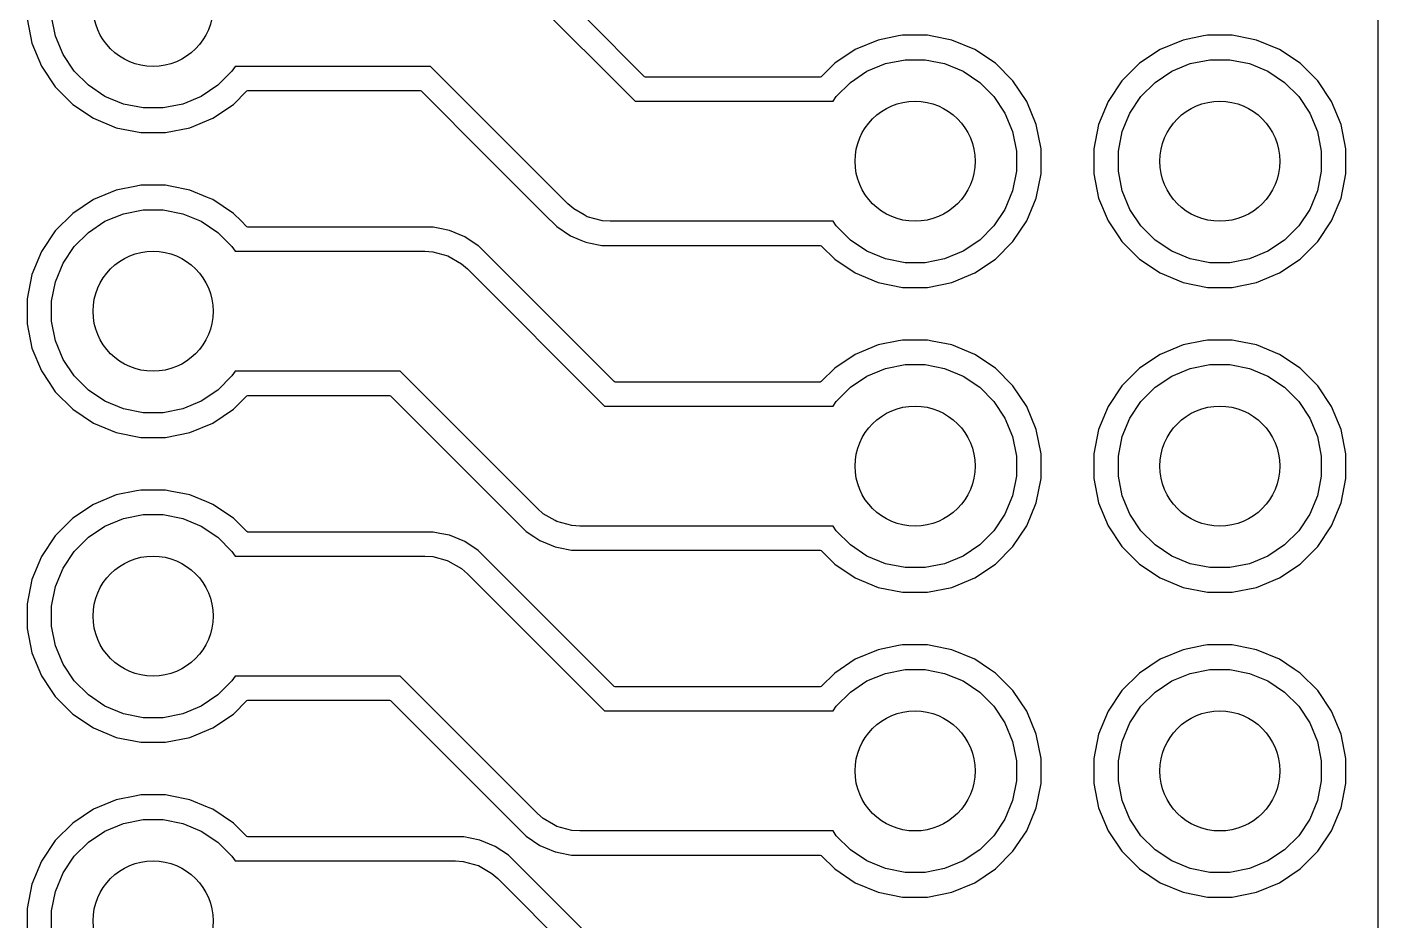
# Model space of a CAD drawing. Extents: x 1.77 to 4.61, y -4.15 to -1.95.
# Drawn here: x 4.1686 to 4.6119, y -3.0492 to -2.756 of the extents above; entities that cross this region are included whole.
import ezdxf

# ---------------------------------------------------------------- set-up
doc = ezdxf.new("R2010")
doc.units = 0
doc.header["$MEASUREMENT"] = 0
doc.layers.add('BLACK', color=7, linetype='CONTINUOUS')

msp = doc.modelspace()

# ---------------------------------------------------------------- linework, layer by layer
at = {"layer": 'BLACK', "linetype": 'CONTINUOUS'}
for p, q in [((4.61189, -1.95045), (4.61189, -4.14955)), ((4.32313, -2.73529), (4.36815, -2.78031)), ((4.17798, -2.75893), (4.1767, -2.75249)), ((4.16864, -2.75329), (4.17023, -2.76128)), ((4.37129, -2.77229), (4.35229, -2.75329)), ((4.17023, -2.76128), (4.17023, -2.76128)), ((4.17023, -2.76128), (4.17335, -2.7688)), ((4.18049, -2.76499), (4.17798, -2.75893)), ((4.44794, -2.76023), (4.44041, -2.76335)), ((4.45461, -2.7589), (4.44794, -2.76023)), ((4.44794, -2.76023), (4.44794, -2.76023)), ((4.45593, -2.75864), (4.45461, -2.7589)), ((4.46407, -2.75864), (4.45593, -2.75864)), ((4.46565, -2.75896), (4.46407, -2.75864)), ((4.47206, -2.76023), (4.46565, -2.75896)), ((4.47959, -2.76335), (4.47206, -2.76023)), ((4.47206, -2.76023), (4.47206, -2.76023)), ((4.54794, -2.76023), (4.54041, -2.76335)), ((4.55461, -2.7589), (4.54794, -2.76023)), ((4.54794, -2.76023), (4.54794, -2.76023)), ((4.55593, -2.75864), (4.55461, -2.7589)), ((4.56407, -2.75864), (4.55593, -2.75864)), ((4.56565, -2.75896), (4.56407, -2.75864)), ((4.57206, -2.76023), (4.56565, -2.75896)), ((4.57959, -2.76335), (4.57206, -2.76023)), ((4.57206, -2.76023), (4.57206, -2.76023)), ((4.18413, -2.77044), (4.18049, -2.76499)), ((4.44041, -2.76335), (4.43364, -2.76787)), ((4.48636, -2.76787), (4.47959, -2.76335)), ((4.54041, -2.76335), (4.53364, -2.76787)), ((4.58636, -2.76787), (4.57959, -2.76335)), ((4.17335, -2.7688), (4.17787, -2.77558)), ((4.2369, -2.7689), (4.23587, -2.77044)), ((4.30106, -2.7689), (4.2369, -2.7689)), ((4.34608, -2.81392), (4.30106, -2.7689)), ((4.43364, -2.76787), (4.42922, -2.77229)), ((4.44422, -2.77049), (4.45029, -2.76798)), ((4.45029, -2.76798), (4.45672, -2.7667)), ((4.45672, -2.7667), (4.46328, -2.7667)), ((4.46328, -2.7667), (4.46971, -2.76798)), ((4.46971, -2.76798), (4.47578, -2.77049)), ((4.49213, -2.77364), (4.48636, -2.76787)), ((4.48636, -2.76787), (4.48636, -2.76787)), ((4.53364, -2.76787), (4.52787, -2.77364)), ((4.54422, -2.77049), (4.55029, -2.76798)), ((4.55029, -2.76798), (4.55672, -2.7667)), ((4.55672, -2.7667), (4.56328, -2.7667)), ((4.56328, -2.7667), (4.56971, -2.76798)), ((4.56971, -2.76798), (4.57578, -2.77049)), ((4.59213, -2.77364), (4.58636, -2.76787)), ((4.58636, -2.76787), (4.58636, -2.76787)), ((4.18877, -2.77508), (4.18413, -2.77044)), ((4.23587, -2.77044), (4.23123, -2.77508)), ((4.37161, -2.77242), (4.37129, -2.77229)), ((4.4289, -2.77242), (4.37161, -2.77242)), ((4.42922, -2.77229), (4.4289, -2.77242)), ((4.43413, -2.77877), (4.43877, -2.77413)), ((4.43877, -2.77413), (4.44422, -2.77049)), ((4.47578, -2.77049), (4.48123, -2.77413)), ((4.48123, -2.77413), (4.48587, -2.77877)), ((4.49665, -2.78041), (4.49213, -2.77364)), ((4.52787, -2.77364), (4.52335, -2.78041)), ((4.53413, -2.77877), (4.53877, -2.77413)), ((4.53877, -2.77413), (4.54422, -2.77049)), ((4.57578, -2.77049), (4.58123, -2.77413)), ((4.58123, -2.77413), (4.58587, -2.77877)), ((4.59665, -2.78041), (4.59213, -2.77364)), ((4.17787, -2.77558), (4.17787, -2.77558)), ((4.17787, -2.77558), (4.18364, -2.78134)), ((4.19422, -2.77873), (4.18877, -2.77508)), ((4.20029, -2.78124), (4.19422, -2.77873)), ((4.22578, -2.77873), (4.21971, -2.78124)), ((4.23123, -2.77508), (4.22578, -2.77873)), ((4.23636, -2.78134), (4.24078, -2.77692)), ((4.24078, -2.77692), (4.2411, -2.77679)), ((4.2411, -2.77679), (4.2976, -2.77679)), ((4.2976, -2.77679), (4.29792, -2.77692)), ((4.29792, -2.77692), (4.31964, -2.79864)), ((4.4331, -2.78031), (4.43413, -2.77877)), ((4.48587, -2.77877), (4.48951, -2.78422)), ((4.53049, -2.78422), (4.53413, -2.77877)), ((4.58587, -2.77877), (4.58951, -2.78422)), ((4.18364, -2.78134), (4.19041, -2.78586)), ((4.20672, -2.78252), (4.20029, -2.78124)), ((4.21328, -2.78252), (4.20672, -2.78252)), ((4.21971, -2.78124), (4.21328, -2.78252)), ((4.22959, -2.78586), (4.23636, -2.78134)), ((4.36815, -2.78031), (4.4331, -2.78031)), ((4.49977, -2.78794), (4.49665, -2.78041)), ((4.52335, -2.78041), (4.52023, -2.78794)), ((4.59977, -2.78794), (4.59665, -2.78041)), ((4.19041, -2.78586), (4.19794, -2.78898)), ((4.22206, -2.78898), (4.22959, -2.78586)), ((4.48951, -2.78422), (4.49202, -2.79029)), ((4.50136, -2.79593), (4.49977, -2.78794)), ((4.52023, -2.78794), (4.51864, -2.79593)), ((4.52023, -2.78794), (4.52023, -2.78794)), ((4.52798, -2.79029), (4.53049, -2.78422)), ((4.58951, -2.78422), (4.59202, -2.79029)), ((4.60136, -2.79593), (4.59977, -2.78794)), ((4.19794, -2.78898), (4.20593, -2.79057)), ((4.20593, -2.79057), (4.20593, -2.79057)), ((4.20593, -2.79057), (4.21407, -2.79057)), ((4.21407, -2.79057), (4.22206, -2.78898)), ((4.21407, -2.79057), (4.21407, -2.79057)), ((4.49202, -2.79029), (4.4933, -2.79672)), ((4.5267, -2.79672), (4.52798, -2.79029)), ((4.59202, -2.79029), (4.5933, -2.79672)), ((4.4933, -2.79672), (4.4933, -2.80328)), ((4.50136, -2.80407), (4.50136, -2.79593)), ((4.51864, -2.79593), (4.51864, -2.80407)), ((4.5267, -2.80328), (4.5267, -2.79672)), ((4.5933, -2.79672), (4.5933, -2.80328)), ((4.60136, -2.80407), (4.60136, -2.79593)), ((4.31964, -2.79864), (4.33858, -2.81758)), ((4.4933, -2.80328), (4.49202, -2.80971)), ((4.49977, -2.81206), (4.50136, -2.80407)), ((4.51864, -2.80407), (4.52023, -2.81206)), ((4.52798, -2.80971), (4.5267, -2.80328)), ((4.5933, -2.80328), (4.59202, -2.80971)), ((4.59977, -2.81206), (4.60136, -2.80407)), ((4.19794, -2.80944), (4.19041, -2.81256)), ((4.20461, -2.80812), (4.19794, -2.80944)), ((4.19794, -2.80944), (4.19794, -2.80944)), ((4.20593, -2.80785), (4.20461, -2.80812)), ((4.21407, -2.80785), (4.20593, -2.80785)), ((4.21565, -2.80817), (4.21407, -2.80785)), ((4.22206, -2.80944), (4.21565, -2.80817)), ((4.22789, -2.81186), (4.22206, -2.80944)), ((4.22206, -2.80944), (4.22206, -2.80944)), ((4.49202, -2.80971), (4.48951, -2.81578)), ((4.53049, -2.81578), (4.52798, -2.80971)), ((4.59202, -2.80971), (4.58951, -2.81578)), ((4.19041, -2.81256), (4.18364, -2.81709)), ((4.22839, -2.81206), (4.22789, -2.81186)), ((4.22959, -2.81256), (4.22839, -2.81206)), ((4.23636, -2.81709), (4.22959, -2.81256)), ((4.34802, -2.81562), (4.34608, -2.81392)), ((4.49665, -2.81959), (4.49977, -2.81206)), ((4.52023, -2.81206), (4.52023, -2.81206)), ((4.52023, -2.81206), (4.52335, -2.81959)), ((4.59665, -2.81959), (4.59977, -2.81206)), ((4.18364, -2.81709), (4.17787, -2.82285)), ((4.19422, -2.8197), (4.20029, -2.81719)), ((4.20029, -2.81719), (4.20672, -2.81591)), ((4.20672, -2.81591), (4.21328, -2.81591)), ((4.21328, -2.81591), (4.21971, -2.81719)), ((4.21971, -2.81719), (4.22578, -2.8197)), ((4.23887, -2.81959), (4.23636, -2.81709)), ((4.23636, -2.81709), (4.23636, -2.81709)), ((4.33858, -2.81758), (4.34242, -2.82142)), ((4.35142, -2.81758), (4.34802, -2.81562)), ((4.34802, -2.81562), (4.34802, -2.81562)), ((4.35247, -2.81819), (4.35142, -2.81758)), ((4.35743, -2.81952), (4.35247, -2.81819)), ((4.48951, -2.81578), (4.48587, -2.82123)), ((4.53413, -2.82123), (4.53049, -2.81578)), ((4.58951, -2.81578), (4.58587, -2.82123)), ((4.17787, -2.82285), (4.17335, -2.82962)), ((4.18413, -2.82798), (4.18877, -2.82334)), ((4.18877, -2.82334), (4.19422, -2.8197)), ((4.22578, -2.8197), (4.23123, -2.82334)), ((4.23123, -2.82334), (4.23587, -2.82798)), ((4.24078, -2.8215), (4.23887, -2.81959)), ((4.2411, -2.82163), (4.24078, -2.8215)), ((4.30193, -2.82163), (4.2411, -2.82163)), ((4.30405, -2.82206), (4.30193, -2.82163)), ((4.30193, -2.82163), (4.30193, -2.82163)), ((4.30193, -2.82163), (4.30193, -2.82163)), ((4.30726, -2.82269), (4.30405, -2.82206)), ((4.31228, -2.82477), (4.30726, -2.82269)), ((4.34242, -2.82142), (4.34694, -2.82444)), ((4.36, -2.81969), (4.35743, -2.81952)), ((4.35743, -2.81952), (4.35743, -2.81952)), ((4.4331, -2.81969), (4.36, -2.81969)), ((4.43413, -2.82123), (4.4331, -2.81969)), ((4.43877, -2.82587), (4.43413, -2.82123)), ((4.48587, -2.82123), (4.48123, -2.82587)), ((4.49213, -2.82636), (4.49665, -2.81959)), ((4.52335, -2.81959), (4.52681, -2.82477)), ((4.53877, -2.82587), (4.53413, -2.82123)), ((4.58587, -2.82123), (4.58123, -2.82587)), ((4.59213, -2.82636), (4.59665, -2.81959)), ((4.31667, -2.82771), (4.31228, -2.82477)), ((4.31679, -2.82779), (4.31667, -2.82771)), ((4.33921, -2.85021), (4.31679, -2.82779)), ((4.34694, -2.82444), (4.34976, -2.82561)), ((4.34976, -2.82561), (4.35196, -2.82652)), ((4.35196, -2.82652), (4.35302, -2.82673)), ((4.35302, -2.82673), (4.35728, -2.82758)), ((4.35728, -2.82758), (4.4289, -2.82758)), ((4.4289, -2.82758), (4.42922, -2.82771)), ((4.42922, -2.82771), (4.43364, -2.83213)), ((4.44422, -2.82951), (4.43877, -2.82587)), ((4.48123, -2.82587), (4.47578, -2.82951)), ((4.48636, -2.83213), (4.49213, -2.82636)), ((4.52681, -2.82477), (4.52787, -2.82636)), ((4.52787, -2.82636), (4.53364, -2.83213)), ((4.54422, -2.82951), (4.53877, -2.82587)), ((4.58123, -2.82587), (4.57578, -2.82951)), ((4.58636, -2.83213), (4.59213, -2.82636)), ((4.17335, -2.82962), (4.17023, -2.83715)), ((4.18049, -2.83344), (4.18413, -2.82798)), ((4.23587, -2.82798), (4.2369, -2.82953)), ((4.2369, -2.82953), (4.29921, -2.82953)), ((4.29921, -2.82953), (4.30178, -2.8297)), ((4.30178, -2.8297), (4.30178, -2.8297)), ((4.30178, -2.8297), (4.30675, -2.83103)), ((4.30675, -2.83103), (4.3112, -2.8336)), ((4.43364, -2.83213), (4.44041, -2.83665)), ((4.45029, -2.83202), (4.44422, -2.82951)), ((4.45672, -2.8333), (4.45029, -2.83202)), ((4.46971, -2.83202), (4.46328, -2.8333)), ((4.47578, -2.82951), (4.46971, -2.83202)), ((4.47959, -2.83665), (4.48636, -2.83213)), ((4.53364, -2.83213), (4.54041, -2.83665)), ((4.55029, -2.83202), (4.54422, -2.82951)), ((4.55672, -2.8333), (4.55029, -2.83202)), ((4.56971, -2.83202), (4.56328, -2.8333)), ((4.57578, -2.82951), (4.56971, -2.83202)), ((4.57959, -2.83665), (4.58636, -2.83213)), ((4.17798, -2.8395), (4.18049, -2.83344)), ((4.3112, -2.8336), (4.3112, -2.8336)), ((4.3112, -2.8336), (4.31313, -2.83529)), ((4.31313, -2.83529), (4.35815, -2.88031)), ((4.44041, -2.83665), (4.44794, -2.83977)), ((4.46328, -2.8333), (4.45672, -2.8333)), ((4.47206, -2.83977), (4.47959, -2.83665)), ((4.54041, -2.83665), (4.54794, -2.83977)), ((4.56328, -2.8333), (4.55672, -2.8333)), ((4.57206, -2.83977), (4.57959, -2.83665)), ((4.17023, -2.83715), (4.16864, -2.84514)), ((4.17023, -2.83715), (4.17023, -2.83715)), ((4.1767, -2.84593), (4.17798, -2.8395)), ((4.44794, -2.83977), (4.45593, -2.84136)), ((4.46407, -2.84136), (4.47206, -2.83977)), ((4.54794, -2.83977), (4.55593, -2.84136)), ((4.56407, -2.84136), (4.57206, -2.83977)), ((4.16864, -2.84514), (4.16864, -2.85329)), ((4.45593, -2.84136), (4.45593, -2.84136)), ((4.45593, -2.84136), (4.46407, -2.84136)), ((4.46407, -2.84136), (4.46407, -2.84136)), ((4.55593, -2.84136), (4.55593, -2.84136)), ((4.55593, -2.84136), (4.56407, -2.84136)), ((4.56407, -2.84136), (4.56407, -2.84136)), ((4.1767, -2.85249), (4.1767, -2.84593)), ((4.16864, -2.85329), (4.17023, -2.86128)), ((4.17798, -2.85893), (4.1767, -2.85249)), ((4.36129, -2.87229), (4.33921, -2.85021)), ((4.18049, -2.86499), (4.17798, -2.85893)), ((4.45461, -2.8589), (4.44794, -2.86023)), ((4.45593, -2.85864), (4.45461, -2.8589)), ((4.46407, -2.85864), (4.45593, -2.85864)), ((4.46565, -2.85896), (4.46407, -2.85864)), ((4.55461, -2.8589), (4.54794, -2.86023)), ((4.55593, -2.85864), (4.55461, -2.8589)), ((4.56407, -2.85864), (4.55593, -2.85864)), ((4.56565, -2.85896), (4.56407, -2.85864)), ((4.17023, -2.86128), (4.17023, -2.86128)), ((4.17023, -2.86128), (4.17335, -2.8688)), ((4.44041, -2.86335), (4.43364, -2.86787)), ((4.44794, -2.86023), (4.44041, -2.86335)), ((4.44794, -2.86023), (4.44794, -2.86023)), ((4.47206, -2.86023), (4.46565, -2.85896)), ((4.47959, -2.86335), (4.47206, -2.86023)), ((4.47206, -2.86023), (4.47206, -2.86023)), ((4.48636, -2.86787), (4.47959, -2.86335)), ((4.54041, -2.86335), (4.53364, -2.86787)), ((4.54794, -2.86023), (4.54041, -2.86335)), ((4.54794, -2.86023), (4.54794, -2.86023)), ((4.57206, -2.86023), (4.56565, -2.85896)), ((4.57959, -2.86335), (4.57206, -2.86023)), ((4.57206, -2.86023), (4.57206, -2.86023)), ((4.58636, -2.86787), (4.57959, -2.86335)), ((4.18413, -2.87044), (4.18049, -2.86499)), ((4.45029, -2.86798), (4.45672, -2.8667)), ((4.45672, -2.8667), (4.46328, -2.8667)), ((4.46328, -2.8667), (4.46971, -2.86798)), ((4.55029, -2.86798), (4.55672, -2.8667)), ((4.55672, -2.8667), (4.56328, -2.8667)), ((4.56328, -2.8667), (4.56971, -2.86798)), ((4.17335, -2.8688), (4.17588, -2.87259)), ((4.18877, -2.87508), (4.18413, -2.87044)), ((4.23587, -2.87044), (4.23123, -2.87508)), ((4.2369, -2.8689), (4.23587, -2.87044)), ((4.29106, -2.8689), (4.2369, -2.8689)), ((4.33608, -2.91392), (4.29106, -2.8689)), ((4.43364, -2.86787), (4.42922, -2.87229)), ((4.43877, -2.87413), (4.44422, -2.87049)), ((4.44422, -2.87049), (4.45029, -2.86798)), ((4.46971, -2.86798), (4.47578, -2.87049)), ((4.47578, -2.87049), (4.48123, -2.87413)), ((4.49213, -2.87364), (4.48636, -2.86787)), ((4.48636, -2.86787), (4.48636, -2.86787)), ((4.53364, -2.86787), (4.52787, -2.87364)), ((4.53877, -2.87413), (4.54422, -2.87049)), ((4.54422, -2.87049), (4.55029, -2.86798)), ((4.56971, -2.86798), (4.57578, -2.87049)), ((4.57578, -2.87049), (4.58123, -2.87413)), ((4.59213, -2.87364), (4.58636, -2.86787)), ((4.58636, -2.86787), (4.58636, -2.86787)), ((4.17588, -2.87259), (4.17787, -2.87558)), ((4.17787, -2.87558), (4.18364, -2.88134)), ((4.19422, -2.87873), (4.18877, -2.87508)), ((4.23123, -2.87508), (4.22578, -2.87873)), ((4.36161, -2.87242), (4.36129, -2.87229)), ((4.4289, -2.87242), (4.36161, -2.87242)), ((4.42922, -2.87229), (4.4289, -2.87242)), ((4.43413, -2.87877), (4.43877, -2.87413)), ((4.48123, -2.87413), (4.48587, -2.87877)), ((4.49665, -2.88041), (4.49213, -2.87364)), ((4.52787, -2.87364), (4.52335, -2.88041)), ((4.53413, -2.87877), (4.53877, -2.87413)), ((4.58123, -2.87413), (4.58587, -2.87877)), ((4.59665, -2.88041), (4.59213, -2.87364)), ((4.20029, -2.88124), (4.19422, -2.87873)), ((4.22578, -2.87873), (4.21971, -2.88124)), ((4.23636, -2.88134), (4.24078, -2.87692)), ((4.24078, -2.87692), (4.2411, -2.87679)), ((4.2411, -2.87679), (4.2876, -2.87679)), ((4.2876, -2.87679), (4.28792, -2.87692)), ((4.28792, -2.87692), (4.31376, -2.90276)), ((4.35815, -2.88031), (4.4331, -2.88031)), ((4.4331, -2.88031), (4.43413, -2.87877)), ((4.48587, -2.87877), (4.48951, -2.88422)), ((4.49977, -2.88794), (4.49665, -2.88041)), ((4.52335, -2.88041), (4.52023, -2.88794)), ((4.53049, -2.88422), (4.53413, -2.87877)), ((4.58587, -2.87877), (4.58951, -2.88422)), ((4.59977, -2.88794), (4.59665, -2.88041)), ((4.18364, -2.88134), (4.19041, -2.88586)), ((4.20672, -2.88252), (4.20029, -2.88124)), ((4.21328, -2.88252), (4.20672, -2.88252)), ((4.21971, -2.88124), (4.21328, -2.88252)), ((4.22959, -2.88586), (4.23636, -2.88134)), ((4.48951, -2.88422), (4.49202, -2.89029)), ((4.52798, -2.89029), (4.53049, -2.88422)), ((4.58951, -2.88422), (4.59202, -2.89029)), ((4.19041, -2.88586), (4.19794, -2.88898)), ((4.19794, -2.88898), (4.20593, -2.89057)), ((4.21407, -2.89057), (4.22206, -2.88898)), ((4.22206, -2.88898), (4.22959, -2.88586)), ((4.50136, -2.89593), (4.49977, -2.88794)), ((4.52023, -2.88794), (4.51864, -2.89593)), ((4.52023, -2.88794), (4.52023, -2.88794)), ((4.60136, -2.89593), (4.59977, -2.88794)), ((4.20593, -2.89057), (4.20593, -2.89057)), ((4.20593, -2.89057), (4.21407, -2.89057)), ((4.21407, -2.89057), (4.21407, -2.89057)), ((4.49202, -2.89029), (4.4933, -2.89672)), ((4.5267, -2.89672), (4.52798, -2.89029)), ((4.59202, -2.89029), (4.5933, -2.89672)), ((4.4933, -2.89672), (4.4933, -2.90328)), ((4.50136, -2.90407), (4.50136, -2.89593)), ((4.51864, -2.89593), (4.51864, -2.90407)), ((4.5267, -2.90328), (4.5267, -2.89672)), ((4.5933, -2.89672), (4.5933, -2.90328)), ((4.60136, -2.90407), (4.60136, -2.89593)), ((4.31376, -2.90276), (4.32858, -2.91758)), ((4.4933, -2.90328), (4.49202, -2.90971)), ((4.49977, -2.91206), (4.50136, -2.90407)), ((4.51864, -2.90407), (4.52023, -2.91206)), ((4.52798, -2.90971), (4.5267, -2.90328)), ((4.5933, -2.90328), (4.59202, -2.90971)), ((4.59977, -2.91206), (4.60136, -2.90407)), ((4.19794, -2.90944), (4.19041, -2.91256)), ((4.20461, -2.90812), (4.19794, -2.90944)), ((4.19794, -2.90944), (4.19794, -2.90944)), ((4.20593, -2.90785), (4.20461, -2.90812)), ((4.21407, -2.90785), (4.20593, -2.90785)), ((4.21565, -2.90817), (4.21407, -2.90785)), ((4.22206, -2.90944), (4.21565, -2.90817)), ((4.22764, -2.91175), (4.22206, -2.90944)), ((4.22206, -2.90944), (4.22206, -2.90944)), ((4.22839, -2.91206), (4.22764, -2.91175)), ((4.22959, -2.91256), (4.22839, -2.91206)), ((4.49202, -2.90971), (4.48951, -2.91578)), ((4.49665, -2.91959), (4.49977, -2.91206)), ((4.52023, -2.91206), (4.52023, -2.91206)), ((4.52023, -2.91206), (4.52335, -2.91959)), ((4.53049, -2.91578), (4.52798, -2.90971)), ((4.59202, -2.90971), (4.58951, -2.91578)), ((4.59665, -2.91959), (4.59977, -2.91206)), ((4.19041, -2.91256), (4.18364, -2.91709)), ((4.20029, -2.91719), (4.20672, -2.91591)), ((4.20672, -2.91591), (4.21328, -2.91591)), ((4.21328, -2.91591), (4.21971, -2.91719)), ((4.23635, -2.91708), (4.22959, -2.91256)), ((4.33802, -2.91562), (4.33608, -2.91392)), ((4.34188, -2.91785), (4.33802, -2.91562)), ((4.33802, -2.91562), (4.33802, -2.91562)), ((4.48951, -2.91578), (4.48587, -2.92123)), ((4.53413, -2.92123), (4.53049, -2.91578)), ((4.58951, -2.91578), (4.58587, -2.92123)), ((4.18364, -2.91709), (4.17787, -2.92285)), ((4.18877, -2.92334), (4.19422, -2.9197)), ((4.19422, -2.9197), (4.20029, -2.91719)), ((4.21971, -2.91719), (4.22578, -2.9197)), ((4.22578, -2.9197), (4.23123, -2.92334)), ((4.23636, -2.91709), (4.23635, -2.91708)), ((4.23887, -2.91959), (4.23636, -2.91709)), ((4.24078, -2.9215), (4.23887, -2.91959)), ((4.32858, -2.91758), (4.33242, -2.92142)), ((4.34247, -2.91819), (4.34188, -2.91785)), ((4.34743, -2.91952), (4.34247, -2.91819)), ((4.35, -2.91969), (4.34743, -2.91952)), ((4.34743, -2.91952), (4.34743, -2.91952)), ((4.4331, -2.91969), (4.35, -2.91969)), ((4.43413, -2.92123), (4.4331, -2.91969)), ((4.49213, -2.92636), (4.49665, -2.91959)), ((4.52335, -2.91959), (4.52787, -2.92636)), ((4.59213, -2.92636), (4.59665, -2.91959)), ((4.17787, -2.92285), (4.17335, -2.92962)), ((4.18413, -2.92798), (4.18877, -2.92334)), ((4.23123, -2.92334), (4.23587, -2.92798)), ((4.2411, -2.92163), (4.24078, -2.9215)), ((4.30193, -2.92163), (4.2411, -2.92163)), ((4.30405, -2.92206), (4.30193, -2.92163)), ((4.30193, -2.92163), (4.30193, -2.92163)), ((4.30193, -2.92163), (4.30193, -2.92163)), ((4.30726, -2.92269), (4.30405, -2.92206)), ((4.31228, -2.92477), (4.30726, -2.92269)), ((4.31667, -2.92771), (4.31228, -2.92477)), ((4.33242, -2.92142), (4.33242, -2.92142)), ((4.33242, -2.92142), (4.33493, -2.9231)), ((4.33493, -2.9231), (4.33694, -2.92444)), ((4.33694, -2.92444), (4.3393, -2.92542)), ((4.3393, -2.92542), (4.34196, -2.92652)), ((4.43877, -2.92587), (4.43413, -2.92123)), ((4.48587, -2.92123), (4.48123, -2.92587)), ((4.53877, -2.92587), (4.53413, -2.92123)), ((4.58587, -2.92123), (4.58123, -2.92587)), ((4.17335, -2.92962), (4.17023, -2.93715)), ((4.18049, -2.93344), (4.18413, -2.92798)), ((4.23587, -2.92798), (4.2369, -2.92953)), ((4.2369, -2.92953), (4.29921, -2.92953)), ((4.29921, -2.92953), (4.30178, -2.9297)), ((4.30178, -2.9297), (4.30178, -2.9297)), ((4.30178, -2.9297), (4.30647, -2.93095)), ((4.31679, -2.92779), (4.31667, -2.92771)), ((4.34008, -2.95108), (4.31679, -2.92779)), ((4.34196, -2.92652), (4.34302, -2.92673)), ((4.34302, -2.92673), (4.34728, -2.92758)), ((4.34728, -2.92758), (4.4289, -2.92758)), ((4.4289, -2.92758), (4.42922, -2.92771)), ((4.42922, -2.92771), (4.43364, -2.93213)), ((4.44422, -2.92951), (4.43877, -2.92587)), ((4.45029, -2.93202), (4.44422, -2.92951)), ((4.47578, -2.92951), (4.46971, -2.93202)), ((4.48123, -2.92587), (4.47578, -2.92951)), ((4.48636, -2.93213), (4.49213, -2.92636)), ((4.52787, -2.92636), (4.52787, -2.92636)), ((4.52787, -2.92636), (4.53364, -2.93213)), ((4.54422, -2.92951), (4.53877, -2.92587)), ((4.55029, -2.93202), (4.54422, -2.92951)), ((4.57578, -2.92951), (4.56971, -2.93202)), ((4.58123, -2.92587), (4.57578, -2.92951)), ((4.58636, -2.93213), (4.59213, -2.92636)), ((4.17798, -2.9395), (4.18049, -2.93344)), ((4.30647, -2.93095), (4.30675, -2.93103)), ((4.30675, -2.93103), (4.3112, -2.9336)), ((4.3112, -2.9336), (4.3112, -2.9336)), ((4.3112, -2.9336), (4.31313, -2.93529)), ((4.43364, -2.93213), (4.44041, -2.93665)), ((4.45672, -2.9333), (4.45029, -2.93202)), ((4.46328, -2.9333), (4.45672, -2.9333)), ((4.46971, -2.93202), (4.46328, -2.9333)), ((4.47959, -2.93665), (4.48636, -2.93213)), ((4.53364, -2.93213), (4.54041, -2.93665)), ((4.55672, -2.9333), (4.55029, -2.93202)), ((4.56328, -2.9333), (4.55672, -2.9333)), ((4.56971, -2.93202), (4.56328, -2.9333)), ((4.57959, -2.93665), (4.58636, -2.93213)), ((4.17023, -2.93715), (4.16864, -2.94514)), ((4.17023, -2.93715), (4.17023, -2.93715)), ((4.31313, -2.93529), (4.35815, -2.98031)), ((4.44041, -2.93665), (4.44794, -2.93977)), ((4.47206, -2.93977), (4.47959, -2.93665)), ((4.54041, -2.93665), (4.54794, -2.93977)), ((4.57206, -2.93977), (4.57959, -2.93665)), ((4.1767, -2.94593), (4.17798, -2.9395)), ((4.44794, -2.93977), (4.45593, -2.94136)), ((4.45593, -2.94136), (4.45593, -2.94136)), ((4.45593, -2.94136), (4.46407, -2.94136)), ((4.46407, -2.94136), (4.47206, -2.93977)), ((4.46407, -2.94136), (4.46407, -2.94136)), ((4.54794, -2.93977), (4.55593, -2.94136)), ((4.55593, -2.94136), (4.55593, -2.94136)), ((4.55593, -2.94136), (4.56407, -2.94136)), ((4.56407, -2.94136), (4.57206, -2.93977)), ((4.56407, -2.94136), (4.56407, -2.94136)), ((4.16864, -2.94514), (4.16864, -2.95329)), ((4.1767, -2.95249), (4.1767, -2.94593)), ((4.36129, -2.97229), (4.34008, -2.95108)), ((4.16864, -2.95329), (4.17023, -2.96128)), ((4.17798, -2.95893), (4.1767, -2.95249)), ((4.18049, -2.96499), (4.17798, -2.95893)), ((4.44794, -2.96023), (4.44041, -2.96335)), ((4.45461, -2.9589), (4.44794, -2.96023)), ((4.44794, -2.96023), (4.44794, -2.96023)), ((4.45593, -2.95864), (4.45461, -2.9589)), ((4.46407, -2.95864), (4.45593, -2.95864)), ((4.46565, -2.95896), (4.46407, -2.95864)), ((4.47206, -2.96023), (4.46565, -2.95896)), ((4.47959, -2.96335), (4.47206, -2.96023)), ((4.47206, -2.96023), (4.47206, -2.96023)), ((4.54794, -2.96023), (4.54041, -2.96335)), ((4.55461, -2.9589), (4.54794, -2.96023)), ((4.54794, -2.96023), (4.54794, -2.96023)), ((4.55593, -2.95864), (4.55461, -2.9589)), ((4.56407, -2.95864), (4.55593, -2.95864)), ((4.56565, -2.95896), (4.56407, -2.95864)), ((4.57206, -2.96023), (4.56565, -2.95896)), ((4.57959, -2.96335), (4.57206, -2.96023)), ((4.57206, -2.96023), (4.57206, -2.96023)), ((4.17023, -2.96128), (4.17023, -2.96128)), ((4.17023, -2.96128), (4.17335, -2.9688)), ((4.18413, -2.97044), (4.18049, -2.96499)), ((4.44041, -2.96335), (4.43364, -2.96787)), ((4.48443, -2.96658), (4.47959, -2.96335)), ((4.54041, -2.96335), (4.53364, -2.96787)), ((4.58443, -2.96658), (4.57959, -2.96335)), ((4.17335, -2.9688), (4.17658, -2.97364)), ((4.2369, -2.9689), (4.23587, -2.97044)), ((4.29106, -2.9689), (4.2369, -2.9689)), ((4.33608, -3.01392), (4.29106, -2.9689)), ((4.43364, -2.96787), (4.42922, -2.97229)), ((4.44422, -2.97049), (4.45029, -2.96798)), ((4.45029, -2.96798), (4.45672, -2.9667)), ((4.45672, -2.9667), (4.46328, -2.9667)), ((4.46328, -2.9667), (4.46971, -2.96798)), ((4.46971, -2.96798), (4.47578, -2.97049)), ((4.48636, -2.96787), (4.48443, -2.96658)), ((4.49213, -2.97364), (4.48636, -2.96787)), ((4.53364, -2.96787), (4.52787, -2.97364)), ((4.54422, -2.97049), (4.55029, -2.96798)), ((4.55029, -2.96798), (4.55672, -2.9667)), ((4.55672, -2.9667), (4.56328, -2.9667)), ((4.56328, -2.9667), (4.56971, -2.96798)), ((4.56971, -2.96798), (4.57578, -2.97049)), ((4.58636, -2.96787), (4.58443, -2.96658)), ((4.59213, -2.97364), (4.58636, -2.96787)), ((4.17658, -2.97364), (4.17787, -2.97558)), ((4.18877, -2.97508), (4.18413, -2.97044)), ((4.23587, -2.97044), (4.23123, -2.97508)), ((4.36161, -2.97242), (4.36129, -2.97229)), ((4.4289, -2.97242), (4.36161, -2.97242)), ((4.42922, -2.97229), (4.4289, -2.97242)), ((4.43413, -2.97877), (4.43877, -2.97413)), ((4.43877, -2.97413), (4.44422, -2.97049)), ((4.47578, -2.97049), (4.48123, -2.97413)), ((4.48123, -2.97413), (4.48587, -2.97877)), ((4.49665, -2.98041), (4.49213, -2.97364)), ((4.52787, -2.97364), (4.52335, -2.98041)), ((4.53413, -2.97877), (4.53877, -2.97413)), ((4.53877, -2.97413), (4.54422, -2.97049)), ((4.57578, -2.97049), (4.58123, -2.97413)), ((4.58123, -2.97413), (4.58587, -2.97877)), ((4.59665, -2.98041), (4.59213, -2.97364)), ((4.17787, -2.97558), (4.18364, -2.98134)), ((4.19422, -2.97873), (4.18877, -2.97508)), ((4.23123, -2.97508), (4.22578, -2.97873)), ((4.23636, -2.98134), (4.24078, -2.97692)), ((4.24078, -2.97692), (4.2411, -2.97679)), ((4.2411, -2.97679), (4.2876, -2.97679)), ((4.2876, -2.97679), (4.28792, -2.97692)), ((4.28792, -2.97692), (4.32858, -3.01758)), ((4.18364, -2.98134), (4.19041, -2.98586)), ((4.20029, -2.98124), (4.19422, -2.97873)), ((4.20672, -2.98252), (4.20029, -2.98124)), ((4.21328, -2.98252), (4.20672, -2.98252)), ((4.21971, -2.98124), (4.21328, -2.98252)), ((4.22578, -2.97873), (4.21971, -2.98124)), ((4.22959, -2.98586), (4.23636, -2.98134)), ((4.35815, -2.98031), (4.4331, -2.98031)), ((4.4331, -2.98031), (4.43413, -2.97877)), ((4.48587, -2.97877), (4.48951, -2.98422)), ((4.49977, -2.98794), (4.49665, -2.98041)), ((4.52335, -2.98041), (4.52023, -2.98794)), ((4.53049, -2.98422), (4.53413, -2.97877)), ((4.58587, -2.97877), (4.58951, -2.98422)), ((4.59977, -2.98794), (4.59665, -2.98041)), ((4.19041, -2.98586), (4.19794, -2.98898)), ((4.22206, -2.98898), (4.22959, -2.98586)), ((4.48951, -2.98422), (4.49202, -2.99029)), ((4.52798, -2.99029), (4.53049, -2.98422)), ((4.58951, -2.98422), (4.59202, -2.99029)), ((4.19794, -2.98898), (4.20593, -2.99057)), ((4.20593, -2.99057), (4.20593, -2.99057)), ((4.20593, -2.99057), (4.21407, -2.99057)), ((4.21407, -2.99057), (4.22206, -2.98898)), ((4.21407, -2.99057), (4.21407, -2.99057)), ((4.49202, -2.99029), (4.4933, -2.99672)), ((4.50136, -2.99593), (4.49977, -2.98794)), ((4.52023, -2.98794), (4.51864, -2.99593)), ((4.52023, -2.98794), (4.52023, -2.98794)), ((4.5267, -2.99672), (4.52798, -2.99029)), ((4.59202, -2.99029), (4.5933, -2.99672)), ((4.60136, -2.99593), (4.59977, -2.98794)), ((4.50136, -3.00407), (4.50136, -2.99593)), ((4.51864, -2.99593), (4.51864, -3.00407)), ((4.60136, -3.00407), (4.60136, -2.99593)), ((4.4933, -2.99672), (4.4933, -3.00328)), ((4.5267, -3.00328), (4.5267, -2.99672)), ((4.5933, -2.99672), (4.5933, -3.00328)), ((4.4933, -3.00328), (4.49202, -3.00971)), ((4.49977, -3.01206), (4.50136, -3.00407)), ((4.51864, -3.00407), (4.52023, -3.01206)), ((4.52798, -3.00971), (4.5267, -3.00328)), ((4.5933, -3.00328), (4.59202, -3.00971)), ((4.59977, -3.01206), (4.60136, -3.00407)), ((4.19794, -3.00944), (4.19041, -3.01256)), ((4.20461, -3.00812), (4.19794, -3.00944)), ((4.19794, -3.00944), (4.19794, -3.00944)), ((4.20593, -3.00785), (4.20461, -3.00812)), ((4.21407, -3.00785), (4.20593, -3.00785)), ((4.21565, -3.00817), (4.21407, -3.00785)), ((4.22206, -3.00944), (4.21565, -3.00817)), ((4.22789, -3.01186), (4.22206, -3.00944)), ((4.22206, -3.00944), (4.22206, -3.00944)), ((4.19041, -3.01256), (4.18364, -3.01709)), ((4.22839, -3.01206), (4.22789, -3.01186)), ((4.22959, -3.01256), (4.22839, -3.01206)), ((4.23636, -3.01709), (4.22959, -3.01256)), ((4.33802, -3.01562), (4.33608, -3.01392)), ((4.49202, -3.00971), (4.48951, -3.01578)), ((4.49665, -3.01959), (4.49977, -3.01206)), ((4.52023, -3.01206), (4.52023, -3.01206)), ((4.52023, -3.01206), (4.52335, -3.01959)), ((4.53049, -3.01578), (4.52798, -3.00971)), ((4.59202, -3.00971), (4.58951, -3.01578)), ((4.59665, -3.01959), (4.59977, -3.01206)), ((4.18364, -3.01709), (4.17787, -3.02285)), ((4.19422, -3.0197), (4.20029, -3.01719)), ((4.20029, -3.01719), (4.20672, -3.01591)), ((4.20672, -3.01591), (4.21328, -3.01591)), ((4.21328, -3.01591), (4.21971, -3.01719)), ((4.21971, -3.01719), (4.22578, -3.0197)), ((4.23887, -3.01959), (4.23636, -3.01709)), ((4.23636, -3.01709), (4.23636, -3.01709)), ((4.32858, -3.01758), (4.33242, -3.02142)), ((4.34142, -3.01758), (4.33802, -3.01562)), ((4.33802, -3.01562), (4.33802, -3.01562)), ((4.34247, -3.01819), (4.34142, -3.01758)), ((4.34743, -3.01952), (4.34247, -3.01819)), ((4.48951, -3.01578), (4.48587, -3.02123)), ((4.53413, -3.02123), (4.53049, -3.01578)), ((4.58951, -3.01578), (4.58587, -3.02123)), ((4.17787, -3.02285), (4.17335, -3.02962)), ((4.18877, -3.02334), (4.19422, -3.0197)), ((4.22578, -3.0197), (4.23123, -3.02334)), ((4.24078, -3.0215), (4.23887, -3.01959)), ((4.2411, -3.02163), (4.24078, -3.0215)), ((4.31193, -3.02163), (4.2411, -3.02163)), ((4.31405, -3.02206), (4.31193, -3.02163)), ((4.31193, -3.02163), (4.31193, -3.02163)), ((4.31193, -3.02163), (4.31193, -3.02163)), ((4.31726, -3.02269), (4.31405, -3.02206)), ((4.32228, -3.02477), (4.31726, -3.02269)), ((4.33242, -3.02142), (4.33694, -3.02444)), ((4.35, -3.01969), (4.34743, -3.01952)), ((4.34743, -3.01952), (4.34743, -3.01952)), ((4.4331, -3.01969), (4.35, -3.01969)), ((4.43413, -3.02123), (4.4331, -3.01969)), ((4.43877, -3.02587), (4.43413, -3.02123)), ((4.48587, -3.02123), (4.48123, -3.02587)), ((4.49213, -3.02636), (4.49665, -3.01959)), ((4.52335, -3.01959), (4.52787, -3.02636)), ((4.53877, -3.02587), (4.53413, -3.02123)), ((4.58587, -3.02123), (4.58123, -3.02587)), ((4.59213, -3.02636), (4.59665, -3.01959)), ((4.18413, -3.02798), (4.18877, -3.02334)), ((4.23123, -3.02334), (4.23587, -3.02798)), ((4.32658, -3.02765), (4.32228, -3.02477)), ((4.33694, -3.02444), (4.33879, -3.02521)), ((4.33879, -3.02521), (4.34196, -3.02652)), ((4.34196, -3.02652), (4.34196, -3.02652)), ((4.34196, -3.02652), (4.34217, -3.02656)), ((4.34217, -3.02656), (4.34301, -3.02673)), ((4.34301, -3.02673), (4.34728, -3.02758)), ((4.44422, -3.02951), (4.43877, -3.02587)), ((4.48123, -3.02587), (4.47578, -3.02951)), ((4.48636, -3.03213), (4.49213, -3.02636)), ((4.52787, -3.02636), (4.52787, -3.02636)), ((4.52787, -3.02636), (4.53364, -3.03213)), ((4.54422, -3.02951), (4.53877, -3.02587)), ((4.58123, -3.02587), (4.57578, -3.02951)), ((4.58636, -3.03213), (4.59213, -3.02636)), ((4.17335, -3.02962), (4.17023, -3.03715)), ((4.18049, -3.03344), (4.18413, -3.02798)), ((4.23587, -3.02798), (4.2369, -3.02953)), ((4.2369, -3.02953), (4.30921, -3.02953)), ((4.30921, -3.02953), (4.31178, -3.0297)), ((4.31178, -3.0297), (4.31178, -3.0297)), ((4.31178, -3.0297), (4.31667, -3.03101)), ((4.31667, -3.03101), (4.31675, -3.03103)), ((4.31675, -3.03103), (4.3212, -3.0336)), ((4.32679, -3.02779), (4.32658, -3.02765)), ((4.34414, -3.04514), (4.32679, -3.02779)), ((4.34728, -3.02758), (4.4289, -3.02758)), ((4.4289, -3.02758), (4.42922, -3.02771)), ((4.42922, -3.02771), (4.43364, -3.03213)), ((4.45029, -3.03202), (4.44422, -3.02951)), ((4.47578, -3.02951), (4.46971, -3.03202)), ((4.55029, -3.03202), (4.54422, -3.02951)), ((4.57578, -3.02951), (4.56971, -3.03202)), ((4.17798, -3.0395), (4.18049, -3.03344)), ((4.3212, -3.0336), (4.3212, -3.0336)), ((4.3212, -3.0336), (4.32313, -3.03529)), ((4.32313, -3.03529), (4.35815, -3.07031)), ((4.43364, -3.03213), (4.44041, -3.03665)), ((4.45672, -3.0333), (4.45029, -3.03202)), ((4.46328, -3.0333), (4.45672, -3.0333)), ((4.46971, -3.03202), (4.46328, -3.0333)), ((4.47959, -3.03665), (4.48636, -3.03213)), ((4.53364, -3.03213), (4.54041, -3.03665)), ((4.55672, -3.0333), (4.55029, -3.03202)), ((4.56328, -3.0333), (4.55672, -3.0333)), ((4.56971, -3.03202), (4.56328, -3.0333)), ((4.57959, -3.03665), (4.58636, -3.03213)), ((4.17023, -3.03715), (4.16864, -3.04514)), ((4.17023, -3.03715), (4.17023, -3.03715)), ((4.1767, -3.04593), (4.17798, -3.0395)), ((4.44041, -3.03665), (4.44794, -3.03977)), ((4.44794, -3.03977), (4.45593, -3.04136)), ((4.46407, -3.04136), (4.47206, -3.03977)), ((4.47206, -3.03977), (4.47959, -3.03665)), ((4.54041, -3.03665), (4.54794, -3.03977)), ((4.54794, -3.03977), (4.55593, -3.04136)), ((4.56407, -3.04136), (4.57206, -3.03977)), ((4.57206, -3.03977), (4.57959, -3.03665)), ((4.45593, -3.04136), (4.45593, -3.04136)), ((4.45593, -3.04136), (4.46407, -3.04136)), ((4.46407, -3.04136), (4.46407, -3.04136)), ((4.55593, -3.04136), (4.55593, -3.04136)), ((4.55593, -3.04136), (4.56407, -3.04136)), ((4.56407, -3.04136), (4.56407, -3.04136)), ((4.16864, -3.04514), (4.16864, -3.05329)), ((4.1767, -3.05249), (4.1767, -3.04593)), ((4.36129, -3.06229), (4.34414, -3.04514))]:
    msp.add_line(p, q, dxfattribs=at)
at = {"layer": 'BLACK'}
for centre in [(4.21, -2.74921), (4.46, -2.8), (4.56, -2.8), (4.21, -2.84921), (4.46, -2.9), (4.56, -2.9), (4.21, -2.94921), (4.46, -3), (4.56, -3), (4.21, -3.04921)]:
    msp.add_circle(centre, 0.01969, dxfattribs=at)

doc.saveas('drawing.dxf')
